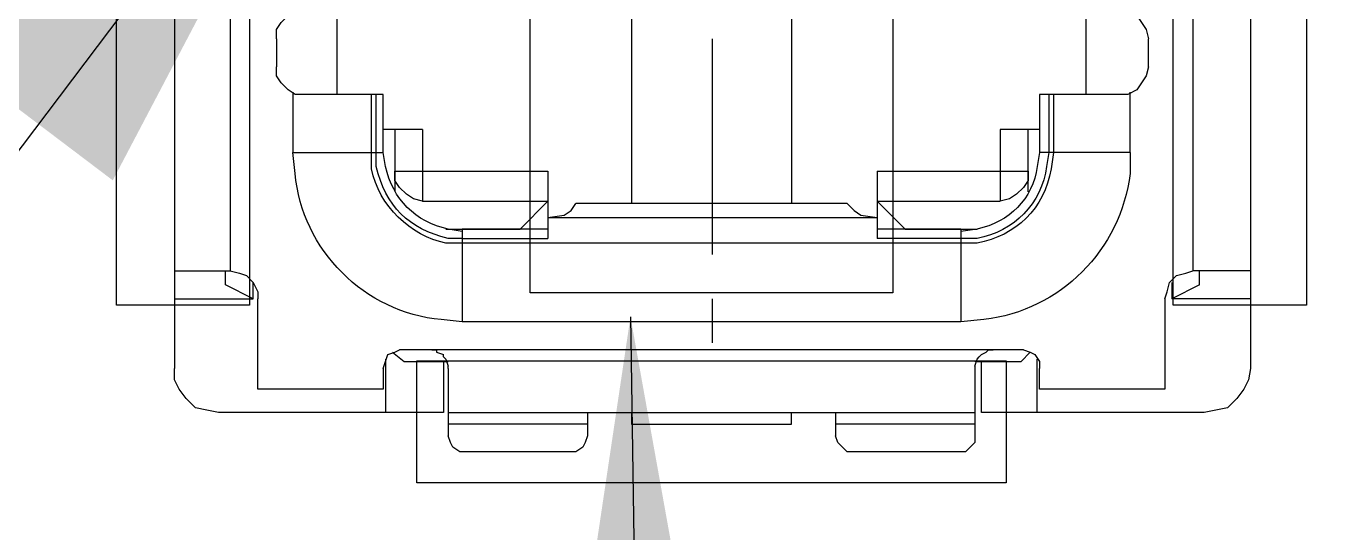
# Model space of a CAD drawing. Header units: millimetres. Extents: x -697 to -103, y -638 to -114.
# Drawn here: x -212.4 to -200.92, y -449.6 to -445.13 of the extents above; entities that cross this region are included whole.
import ezdxf

# ---------------------------------------------------------------- set-up
doc = ezdxf.new("R2010")
doc.units = ezdxf.units.MM
doc.layers.add('NW0322', color=7, linetype='Continuous')
doc.layers.add('標示線', color=3, linetype='Continuous', lineweight=0)
doc.styles.get("Standard").update_dxf_attribs({"font": ''})
doc.styles.get('Standard').set_extended_font_data('SimSun')
doc.dimstyles.new('ISO-25', dxfattribs={"dimtxt": 2.5, "dimasz": 2.5, "dimexe": 1.25, "dimexo": 0.625, "dimtad": 1, "dimtxsty": 'Standard', "dimcen": 2.5, "dimadec": 0, "dimazin": 0, "dimtfac": 1, "dimtmove": 0, "dimatfit": 3, "dimfxl": 1, "dimarcsym": 0})

# ---------------------------------------------------------------- blocks, each defined once
blk = doc.blocks.new('NW0322-A')
at = {"layer": 'NW0322', "color": 2}
for p, q in [((1767.8246, 2179.2704), (1767.8246, 2180.2134)), ((1768.4646, 2180.2134), (1768.4646, 2179.2704)), ((1767.0946, 2179.2484), (1767.0946, 2179.9984)), ((1767.3296, 2179.9984), (1767.3296, 2179.2484)), ((1768.9596, 2179.2484), (1768.9596, 2179.9984)), ((1769.1946, 2179.9984), (1769.1946, 2179.2484)), ((1768.4646, 2179.2704), (1767.8246, 2179.2704)), ((1767.3296, 2179.2484), (1767.0946, 2179.2484)), ((1769.1946, 2179.2484), (1768.9596, 2179.2484)), ((1767.6246, 2179.1504), (1768.6646, 2179.1504)), ((1767.6246, 2178.9354), (1767.6246, 2179.1504)), ((1768.6646, 2179.1504), (1768.6646, 2178.9354)), ((1768.6646, 2178.9354), (1767.6246, 2178.9354))]:
    blk.add_line(p, q, dxfattribs=at)
at = {"layer": 'NW0322'}
for points in [[(1767.8561, 2179.4032), (1767.8848, 2179.4073), (1767.897, 2179.4155), (1767.9052, 2179.4278)], [(1768.3841, 2179.4278), (1768.3963, 2179.4155), (1768.4086, 2179.4073), (1768.4373, 2179.4032)]]:
    blk.add_lwpolyline(points, dxfattribs=at)
for points in [[(1767.1972, 2189.9776), (1767.1972, 2189.9776), (1767.1972, 2179.1372), (1767.1972, 2179.1372)], [(1769.0962, 2189.9776), (1769.0962, 2189.9776), (1769.0962, 2179.1372), (1769.0962, 2179.1372)], [(1768.2858, 2180.1685), (1768.2858, 2180.1685), (1768.2858, 2179.4278), (1768.2858, 2179.4278)], [(1768.0034, 2180.0908), (1768.0034, 2180.0908), (1768.0034, 2179.4278), (1768.0034, 2179.4278)], [(1767.2954, 2179.968), (1767.2954, 2179.968), (1767.2954, 2179.3091), (1767.2954, 2179.3091)], [(1768.9939, 2179.968), (1768.9939, 2179.968), (1768.9939, 2179.3091), (1768.9939, 2179.3091)], [(1767.4837, 2179.7715), (1767.4837, 2179.7715), (1767.4837, 2179.6201), (1767.4837, 2179.6201)], [(1768.8056, 2179.7715), (1768.8056, 2179.7715), (1768.8056, 2179.6201), (1768.8056, 2179.6201)], [(1767.3773, 2179.7183), (1767.3773, 2179.7183), (1767.3773, 2179.6692), (1767.3773, 2179.6692)], [(1768.1467, 2179.3377), (1768.1467, 2179.3377), (1768.1467, 2179.7183), (1768.1467, 2179.7183)], [(1768.9161, 2179.6692), (1768.9161, 2179.6692), (1768.9161, 2179.7183), (1768.9161, 2179.7183)], [(1767.4059, 2179.6242), (1767.4059, 2179.6242), (1767.4059, 2179.5178), (1767.4059, 2179.5178)], [(1767.5655, 2179.6201), (1767.5655, 2179.6201), (1767.4264, 2179.6201), (1767.4264, 2179.6201)], [(1767.5451, 2179.5178), (1767.5451, 2179.5178), (1767.5451, 2179.6201), (1767.5451, 2179.6201)], [(1767.5533, 2179.5178), (1767.5533, 2179.5178), (1767.5533, 2179.6201), (1767.5533, 2179.6201)], [(1767.5655, 2179.5178), (1767.5655, 2179.5178), (1767.5655, 2179.6201), (1767.5655, 2179.6201)], [(1768.867, 2179.6201), (1768.867, 2179.6201), (1768.7238, 2179.6201), (1768.7238, 2179.6201)], [(1768.7238, 2179.6201), (1768.7238, 2179.6201), (1768.7238, 2179.5178), (1768.7238, 2179.5178)], [(1768.7401, 2179.6201), (1768.7401, 2179.6201), (1768.7401, 2179.5178), (1768.7401, 2179.5178)], [(1768.7483, 2179.6201), (1768.7483, 2179.6201), (1768.7483, 2179.5178), (1768.7483, 2179.5178)], [(1768.8834, 2179.5178), (1768.8834, 2179.5178), (1768.8834, 2179.6242), (1768.8834, 2179.6242)], [(1767.6351, 2179.5587), (1767.6351, 2179.5587), (1767.5655, 2179.5587), (1767.5655, 2179.5587)], [(1767.586, 2179.5587), (1767.586, 2179.5587), (1767.586, 2179.4482), (1767.586, 2179.4482)], [(1767.6351, 2179.5587), (1767.6351, 2179.5587), (1767.6351, 2179.4318), (1767.6351, 2179.4318)], [(1768.7238, 2179.5587), (1768.7238, 2179.5587), (1768.6542, 2179.5587), (1768.6542, 2179.5587)], [(1768.6542, 2179.5587), (1768.6542, 2179.5587), (1768.6542, 2179.4318), (1768.6542, 2179.4318)], [(1768.7033, 2179.4482), (1768.7033, 2179.4482), (1768.7033, 2179.5587), (1768.7033, 2179.5587)], [(1767.4059, 2179.5178), (1767.4059, 2179.5178), (1767.5655, 2179.5178), (1767.5655, 2179.5178)], [(1768.8834, 2179.5178), (1768.8834, 2179.5178), (1768.7238, 2179.5178), (1768.7238, 2179.5178)], [(1767.586, 2179.4851), (1767.586, 2179.4851), (1767.8561, 2179.4851), (1767.8561, 2179.4851)], [(1767.8561, 2179.4851), (1767.8561, 2179.4851), (1767.8561, 2179.3664), (1767.8561, 2179.3664)], [(1768.4373, 2179.4851), (1768.4373, 2179.4851), (1768.7033, 2179.4851), (1768.7033, 2179.4851)], [(1768.4373, 2179.4851), (1768.4373, 2179.4851), (1768.4373, 2179.3664), (1768.4373, 2179.3664)], [(1767.6351, 2179.4318), (1767.6351, 2179.4318), (1767.8561, 2179.4318), (1767.8561, 2179.4318)], [(1767.8561, 2179.4318), (1767.8561, 2179.4318), (1767.807, 2179.3827), (1767.807, 2179.3827)], [(1768.3841, 2179.4278), (1768.3841, 2179.4278), (1767.9052, 2179.4278), (1767.9052, 2179.4278)], [(1768.4373, 2179.4318), (1768.4373, 2179.4318), (1768.4864, 2179.3827), (1768.4864, 2179.3827)], [(1768.4373, 2179.4318), (1768.4373, 2179.4318), (1768.6542, 2179.4318), (1768.6542, 2179.4318)], [(1767.8561, 2179.4032), (1767.8561, 2179.4032), (1768.4373, 2179.4032), (1768.4373, 2179.4032)], [(1767.676, 2179.3827), (1767.676, 2179.3827), (1767.807, 2179.3827), (1767.807, 2179.3827)], [(1767.8561, 2179.3827), (1767.8561, 2179.3827), (1767.7047, 2179.3827), (1767.7047, 2179.3827)], [(1767.7047, 2179.3827), (1767.7047, 2179.3827), (1767.7047, 2179.219), (1767.7047, 2179.219)], [(1768.5846, 2179.3827), (1768.5846, 2179.3827), (1768.4373, 2179.3827), (1768.4373, 2179.3827)], [(1768.4864, 2179.3827), (1768.4864, 2179.3827), (1768.6133, 2179.3827), (1768.6133, 2179.3827)], [(1768.5846, 2179.3827), (1768.5846, 2179.3827), (1768.5846, 2179.219), (1768.5846, 2179.219)], [(1767.7047, 2179.3664), (1767.7047, 2179.3664), (1767.8561, 2179.3664), (1767.8561, 2179.3664)], [(1768.5846, 2179.3582), (1768.5846, 2179.3582), (1767.7047, 2179.3582), (1767.7047, 2179.3582)], [(1768.5846, 2179.3664), (1768.5846, 2179.3664), (1768.4373, 2179.3664), (1768.4373, 2179.3664)], [(1767.1972, 2179.3091), (1767.1972, 2179.3091), (1767.2954, 2179.3091), (1767.2954, 2179.3091)], [(1767.2872, 2179.2845), (1767.2872, 2179.2845), (1767.2872, 2179.3091), (1767.2872, 2179.3091)], [(1769.0962, 2179.3091), (1769.0962, 2179.3091), (1768.9939, 2179.3091), (1768.9939, 2179.3091)], [(1769.0061, 2179.2845), (1769.0061, 2179.2845), (1769.0061, 2179.3091), (1769.0061, 2179.3091)], [(1767.3363, 2179.26), (1767.3363, 2179.26), (1767.2872, 2179.2845), (1767.2872, 2179.2845)], [(1767.3363, 2179.26), (1767.3363, 2179.26), (1767.3363, 2179.2886), (1767.3363, 2179.2886)], [(1768.957, 2179.2886), (1768.957, 2179.2886), (1768.957, 2179.26), (1768.957, 2179.26)], [(1769.0061, 2179.2845), (1769.0061, 2179.2845), (1768.957, 2179.26), (1768.957, 2179.26)], [(1767.1972, 2179.26), (1767.1972, 2179.26), (1767.3363, 2179.26), (1767.3363, 2179.26)], [(1767.3445, 2179.1003), (1767.3445, 2179.1003), (1767.3445, 2179.26), (1767.3445, 2179.26)], [(1768.1467, 2179.1822), (1768.1467, 2179.1822), (1768.1467, 2179.26), (1768.1467, 2179.26)], [(1768.9448, 2179.26), (1768.9448, 2179.26), (1768.9448, 2179.1003), (1768.9448, 2179.1003)], [(1769.0962, 2179.26), (1769.0962, 2179.26), (1768.957, 2179.26), (1768.957, 2179.26)], [(1768.5846, 2179.219), (1768.5846, 2179.219), (1767.7047, 2179.219), (1767.7047, 2179.219)], [(1768.6951, 2179.1699), (1768.6951, 2179.1699), (1767.5942, 2179.1699), (1767.5942, 2179.1699)], [(1767.6515, 2179.1699), (1767.6515, 2179.1699), (1767.6597, 2179.1699), (1767.6597, 2179.1699)], [(1767.6597, 2179.1699), (1767.6597, 2179.1699), (1767.6597, 2179.1658), (1767.6597, 2179.1658)], [(1768.6296, 2179.1658), (1768.6296, 2179.1658), (1768.6337, 2179.1699), (1768.6337, 2179.1699)], [(1768.6337, 2179.1699), (1768.6337, 2179.1699), (1768.6419, 2179.1699), (1768.6419, 2179.1699)], [(1767.5696, 2179.1535), (1767.5696, 2179.1535), (1767.5696, 2179.0594), (1767.5696, 2179.0594)], [(1767.5819, 2179.1658), (1767.5819, 2179.1658), (1767.6024, 2179.1495), (1767.6024, 2179.1495)], [(1767.6024, 2179.1495), (1767.6024, 2179.1495), (1767.6801, 2179.1495), (1767.6801, 2179.1495)], [(1767.6597, 2179.1658), (1767.6597, 2179.1658), (1767.6719, 2179.1617), (1767.6719, 2179.1617)], [(1767.6719, 2179.1576), (1767.6719, 2179.1576), (1767.6719, 2179.1617), (1767.6719, 2179.1617)], [(1767.6719, 2179.1576), (1767.6719, 2179.1576), (1767.676, 2179.1535), (1767.676, 2179.1535)], [(1767.6719, 2179.1495), (1767.6719, 2179.1495), (1767.6719, 2179.0594), (1767.6719, 2179.0594)], [(1767.676, 2179.1535), (1767.676, 2179.1535), (1767.6801, 2179.1413), (1767.6801, 2179.1413)], [(1767.6801, 2179.1495), (1767.6801, 2179.1495), (1767.676, 2179.1495), (1767.676, 2179.1495)], [(1768.6092, 2179.1413), (1768.6092, 2179.1413), (1768.6133, 2179.1535), (1768.6133, 2179.1535)], [(1768.6133, 2179.1495), (1768.6133, 2179.1495), (1768.6092, 2179.1495), (1768.6092, 2179.1495)], [(1768.6133, 2179.1535), (1768.6133, 2179.1535), (1768.6173, 2179.1576), (1768.6173, 2179.1576)], [(1768.6133, 2179.1495), (1768.6133, 2179.1495), (1768.691, 2179.1495), (1768.691, 2179.1495)], [(1768.6214, 2179.1617), (1768.6214, 2179.1617), (1768.6173, 2179.1576), (1768.6173, 2179.1576)], [(1768.6214, 2179.1617), (1768.6214, 2179.1617), (1768.6296, 2179.1658), (1768.6296, 2179.1658)], [(1768.6214, 2179.0594), (1768.6214, 2179.0594), (1768.6214, 2179.1495), (1768.6214, 2179.1495)], [(1768.691, 2179.1495), (1768.691, 2179.1495), (1768.7074, 2179.1658), (1768.7074, 2179.1658)], [(1768.7197, 2179.0594), (1768.7197, 2179.0594), (1768.7197, 2179.1535), (1768.7197, 2179.1535)], [(1767.5655, 2179.1372), (1767.5655, 2179.1372), (1767.5655, 2179.1003), (1767.5655, 2179.1003)], [(1767.6801, 2179.1372), (1767.6801, 2179.1372), (1767.6801, 2179.1413), (1767.6801, 2179.1413)], [(1767.6801, 2179.1372), (1767.6801, 2179.1372), (1767.6801, 2179.0185), (1767.6801, 2179.0185)], [(1768.6092, 2179.1413), (1768.6092, 2179.1413), (1768.6092, 2179.1372), (1768.6092, 2179.1372)], [(1768.6092, 2179.1372), (1768.6092, 2179.1372), (1768.6092, 2179.0185), (1768.6092, 2179.0185)], [(1768.7238, 2179.1003), (1768.7238, 2179.1003), (1768.7238, 2179.1372), (1768.7238, 2179.1372)], [(1767.5655, 2179.1003), (1767.5655, 2179.1003), (1767.3445, 2179.1003), (1767.3445, 2179.1003)], [(1768.9448, 2179.1003), (1768.9448, 2179.1003), (1768.7238, 2179.1003), (1768.7238, 2179.1003)], [(1767.6719, 2179.0594), (1767.6719, 2179.0594), (1767.275, 2179.0594), (1767.275, 2179.0594)], [(1767.6801, 2179.0594), (1767.6801, 2179.0594), (1768.6092, 2179.0594), (1768.6092, 2179.0594)], [(1767.9257, 2179.0594), (1767.9257, 2179.0594), (1767.9257, 2179.0185), (1767.9257, 2179.0185)], [(1768.0034, 2179.0594), (1768.0034, 2179.0594), (1768.0034, 2179.039), (1768.0034, 2179.039)], [(1768.2858, 2179.039), (1768.2858, 2179.039), (1768.2858, 2179.0594), (1768.2858, 2179.0594)], [(1768.3636, 2179.0594), (1768.3636, 2179.0594), (1768.3636, 2179.0185), (1768.3636, 2179.0185)], [(1769.0143, 2179.0594), (1769.0143, 2179.0594), (1768.6214, 2179.0594), (1768.6214, 2179.0594)], [(1767.9257, 2179.039), (1767.9257, 2179.039), (1767.6801, 2179.039), (1767.6801, 2179.039)], [(1768.0034, 2179.039), (1768.0034, 2179.039), (1768.2858, 2179.039), (1768.2858, 2179.039)], [(1768.6092, 2179.039), (1768.6092, 2179.039), (1768.3636, 2179.039), (1768.3636, 2179.039)], [(1767.897, 2178.9898), (1767.897, 2178.9898), (1767.7088, 2178.9898), (1767.7088, 2178.9898)], [(1768.5805, 2178.9898), (1768.5805, 2178.9898), (1768.3963, 2178.9898), (1768.3963, 2178.9898)]]:
    blk.add_open_spline(points, degree=3, dxfattribs=at)
for points, knots in [([(1767.3773, 2179.7183), (1767.3773, 2179.7183), (1767.3773, 2179.7347), (1767.3773, 2179.7347), (1767.3773, 2179.7347), (1767.3855, 2179.747), (1767.3855, 2179.747), (1767.3855, 2179.747), (1767.3977, 2179.7593), (1767.3977, 2179.7593), (1767.3977, 2179.7593), (1767.41, 2179.7674), (1767.41, 2179.7674), (1767.41, 2179.7674), (1767.4264, 2179.7674), (1767.4264, 2179.7674)], [0, 0, 0, 0, 1, 1, 1, 2, 2, 2, 3, 3, 3, 4, 4, 4, 5, 5, 5, 5]), ([(1768.867, 2179.7674), (1768.867, 2179.7674), (1768.8793, 2179.7674), (1768.8793, 2179.7674), (1768.8793, 2179.7674), (1768.8956, 2179.7593), (1768.8956, 2179.7593), (1768.8956, 2179.7593), (1768.9038, 2179.747), (1768.9038, 2179.747), (1768.9038, 2179.747), (1768.912, 2179.7347), (1768.912, 2179.7347), (1768.912, 2179.7347), (1768.9161, 2179.7183), (1768.9161, 2179.7183)], [0, 0, 0, 0, 1, 1, 1, 2, 2, 2, 3, 3, 3, 4, 4, 4, 5, 5, 5, 5]), ([(1767.4264, 2179.6201), (1767.4264, 2179.6201), (1767.41, 2179.6201), (1767.41, 2179.6201), (1767.41, 2179.6201), (1767.3977, 2179.6283), (1767.3977, 2179.6283), (1767.3977, 2179.6283), (1767.3855, 2179.6406), (1767.3855, 2179.6406), (1767.3855, 2179.6406), (1767.3773, 2179.6529), (1767.3773, 2179.6529), (1767.3773, 2179.6529), (1767.3773, 2179.6692), (1767.3773, 2179.6692)], [0, 0, 0, 0, 1, 1, 1, 2, 2, 2, 3, 3, 3, 4, 4, 4, 5, 5, 5, 5]), ([(1768.9161, 2179.6692), (1768.9161, 2179.6692), (1768.912, 2179.6529), (1768.912, 2179.6529), (1768.912, 2179.6529), (1768.9038, 2179.6406), (1768.9038, 2179.6406), (1768.9038, 2179.6406), (1768.8956, 2179.6283), (1768.8956, 2179.6283), (1768.8956, 2179.6283), (1768.8793, 2179.6201), (1768.8793, 2179.6201), (1768.8793, 2179.6201), (1768.867, 2179.6201), (1768.867, 2179.6201)], [0, 0, 0, 0, 1, 1, 1, 2, 2, 2, 3, 3, 3, 4, 4, 4, 5, 5, 5, 5]), ([(1767.7047, 2179.219), (1767.7047, 2179.219), (1767.6679, 2179.2231), (1767.6679, 2179.2231), (1767.5328, 2179.2354), (1767.4223, 2179.3459), (1767.41, 2179.481), (1767.41, 2179.481), (1767.4059, 2179.5178), (1767.4059, 2179.5178)], [0, 0, 0, 0, 1, 1, 1, 2, 2, 2, 3, 3, 3, 3]), ([(1767.7047, 2179.3582), (1767.7047, 2179.3582), (1767.676, 2179.3582), (1767.676, 2179.3582), (1767.6146, 2179.3705), (1767.5574, 2179.4237), (1767.5451, 2179.4891), (1767.5451, 2179.4891), (1767.5451, 2179.5178), (1767.5451, 2179.5178)], [0, 0, 0, 0, 1, 1, 1, 2, 2, 2, 3, 3, 3, 3]), ([(1767.7047, 2179.3664), (1767.7047, 2179.3664), (1767.6801, 2179.3664), (1767.6801, 2179.3664), (1767.6106, 2179.3827), (1767.5696, 2179.4237), (1767.5533, 2179.4932), (1767.5533, 2179.4932), (1767.5533, 2179.5178), (1767.5533, 2179.5178)], [0, 0, 0, 0, 1, 1, 1, 2, 2, 2, 3, 3, 3, 3]), ([(1767.7047, 2179.3786), (1767.7047, 2179.3786), (1767.6801, 2179.3827), (1767.6801, 2179.3827), (1767.6228, 2179.395), (1767.5819, 2179.4359), (1767.5696, 2179.4932), (1767.5696, 2179.4932), (1767.5655, 2179.5178), (1767.5655, 2179.5178)], [0, 0, 0, 0, 1, 1, 1, 2, 2, 2, 3, 3, 3, 3]), ([(1768.8834, 2179.5178), (1768.8834, 2179.5178), (1768.8834, 2179.481), (1768.8834, 2179.481), (1768.867, 2179.3459), (1768.7606, 2179.2395), (1768.6255, 2179.2231), (1768.6255, 2179.2231), (1768.5846, 2179.219), (1768.5846, 2179.219)], [0, 0, 0, 0, 1, 1, 1, 2, 2, 2, 3, 3, 3, 3]), ([(1768.7483, 2179.5178), (1768.7483, 2179.5178), (1768.7442, 2179.4891), (1768.7442, 2179.4891), (1768.7319, 2179.4196), (1768.6828, 2179.3705), (1768.6133, 2179.3582), (1768.6133, 2179.3582), (1768.5846, 2179.3582), (1768.5846, 2179.3582)], [0, 0, 0, 0, 1, 1, 1, 2, 2, 2, 3, 3, 3, 3]), ([(1768.7401, 2179.5178), (1768.7401, 2179.5178), (1768.736, 2179.4932), (1768.736, 2179.4932), (1768.7278, 2179.4278), (1768.6787, 2179.3786), (1768.6133, 2179.3664), (1768.6133, 2179.3664), (1768.5846, 2179.3664), (1768.5846, 2179.3664)], [0, 0, 0, 0, 1, 1, 1, 2, 2, 2, 3, 3, 3, 3]), ([(1768.7238, 2179.5178), (1768.7238, 2179.5178), (1768.7197, 2179.4932), (1768.7197, 2179.4932), (1768.7115, 2179.4359), (1768.6705, 2179.395), (1768.6133, 2179.3827), (1768.6133, 2179.3827), (1768.5846, 2179.3786), (1768.5846, 2179.3786)], [0, 0, 0, 0, 1, 1, 1, 2, 2, 2, 3, 3, 3, 3]), ([(1767.6351, 2179.4318), (1767.6351, 2179.4318), (1767.6187, 2179.4359), (1767.6187, 2179.4359), (1767.6187, 2179.4359), (1767.6065, 2179.4441), (1767.6065, 2179.4441), (1767.6065, 2179.4441), (1767.5942, 2179.4564), (1767.5942, 2179.4564), (1767.5942, 2179.4564), (1767.586, 2179.4687), (1767.586, 2179.4687), (1767.586, 2179.4687), (1767.586, 2179.4851), (1767.586, 2179.4851)], [0, 0, 0, 0, 1, 1, 1, 2, 2, 2, 3, 3, 3, 4, 4, 4, 5, 5, 5, 5]), ([(1768.7033, 2179.4851), (1768.7033, 2179.4851), (1768.7033, 2179.4687), (1768.7033, 2179.4687), (1768.7033, 2179.4687), (1768.6951, 2179.4564), (1768.6951, 2179.4564), (1768.6951, 2179.4564), (1768.6828, 2179.4441), (1768.6828, 2179.4441), (1768.6828, 2179.4441), (1768.6705, 2179.4359), (1768.6705, 2179.4359), (1768.6705, 2179.4359), (1768.6542, 2179.4318), (1768.6542, 2179.4318)], [0, 0, 0, 0, 1, 1, 1, 2, 2, 2, 3, 3, 3, 4, 4, 4, 5, 5, 5, 5]), ([(1767.2954, 2179.3091), (1767.2954, 2179.3091), (1767.3118, 2179.305), (1767.3118, 2179.305), (1767.3118, 2179.305), (1767.3241, 2179.3009), (1767.3241, 2179.3009), (1767.3241, 2179.3009), (1767.3363, 2179.2886), (1767.3363, 2179.2886), (1767.3363, 2179.2886), (1767.3445, 2179.2722), (1767.3445, 2179.2722), (1767.3445, 2179.2722), (1767.3445, 2179.26), (1767.3445, 2179.26)], [0, 0, 0, 0, 1, 1, 1, 2, 2, 2, 3, 3, 3, 4, 4, 4, 5, 5, 5, 5]), ([(1768.9448, 2179.26), (1768.9448, 2179.26), (1768.9488, 2179.2722), (1768.9488, 2179.2722), (1768.9488, 2179.2722), (1768.9529, 2179.2886), (1768.9529, 2179.2886), (1768.9529, 2179.2886), (1768.9652, 2179.3009), (1768.9652, 2179.3009), (1768.9652, 2179.3009), (1768.9816, 2179.305), (1768.9816, 2179.305), (1768.9816, 2179.305), (1768.9939, 2179.3091), (1768.9939, 2179.3091)], [0, 0, 0, 0, 1, 1, 1, 2, 2, 2, 3, 3, 3, 4, 4, 4, 5, 5, 5, 5]), ([(1767.5655, 2179.1372), (1767.5655, 2179.1372), (1767.5696, 2179.1495), (1767.5696, 2179.1495), (1767.5696, 2179.1495), (1767.5737, 2179.1617), (1767.5737, 2179.1617), (1767.5737, 2179.1617), (1767.586, 2179.1658), (1767.586, 2179.1658), (1767.586, 2179.1658), (1767.5942, 2179.1699), (1767.5942, 2179.1699)], [0, 0, 0, 0, 1, 1, 1, 2, 2, 2, 3, 3, 3, 4, 4, 4, 4]), ([(1768.6951, 2179.1699), (1768.6951, 2179.1699), (1768.7074, 2179.1658), (1768.7074, 2179.1658), (1768.7074, 2179.1658), (1768.7156, 2179.1617), (1768.7156, 2179.1617), (1768.7156, 2179.1617), (1768.7238, 2179.1495), (1768.7238, 2179.1495), (1768.7238, 2179.1495), (1768.7238, 2179.1372), (1768.7238, 2179.1372)], [0, 0, 0, 0, 1, 1, 1, 2, 2, 2, 3, 3, 3, 4, 4, 4, 4]), ([(1767.275, 2179.0594), (1767.275, 2179.0594), (1767.2545, 2179.0635), (1767.2545, 2179.0635), (1767.2545, 2179.0635), (1767.234, 2179.0676), (1767.234, 2179.0676), (1767.234, 2179.0676), (1767.2177, 2179.084), (1767.2177, 2179.084), (1767.2177, 2179.084), (1767.2054, 2179.1003), (1767.2054, 2179.1003), (1767.2054, 2179.1003), (1767.1972, 2179.1167), (1767.1972, 2179.1167), (1767.1972, 2179.1167), (1767.1972, 2179.1372), (1767.1972, 2179.1372)], [0, 0, 0, 0, 1, 1, 1, 2, 2, 2, 3, 3, 3, 4, 4, 4, 5, 5, 5, 6, 6, 6, 6]), ([(1769.0962, 2179.1372), (1769.0962, 2179.1372), (1769.0921, 2179.1167), (1769.0921, 2179.1167), (1769.0921, 2179.1167), (1769.0839, 2179.1003), (1769.0839, 2179.1003), (1769.0839, 2179.1003), (1769.0716, 2179.084), (1769.0716, 2179.084), (1769.0716, 2179.084), (1769.0553, 2179.0676), (1769.0553, 2179.0676), (1769.0553, 2179.0676), (1769.0348, 2179.0635), (1769.0348, 2179.0635), (1769.0348, 2179.0635), (1769.0143, 2179.0594), (1769.0143, 2179.0594)], [0, 0, 0, 0, 1, 1, 1, 2, 2, 2, 3, 3, 3, 4, 4, 4, 5, 5, 5, 6, 6, 6, 6]), ([(1767.7088, 2178.9898), (1767.7088, 2178.9898), (1767.7006, 2178.9898), (1767.7006, 2178.9898), (1767.7006, 2178.9898), (1767.6883, 2178.998), (1767.6883, 2178.998), (1767.6883, 2178.998), (1767.6842, 2179.0062), (1767.6842, 2179.0062), (1767.6842, 2179.0062), (1767.6801, 2179.0185), (1767.6801, 2179.0185)], [0, 0, 0, 0, 1, 1, 1, 2, 2, 2, 3, 3, 3, 4, 4, 4, 4]), ([(1767.9257, 2179.0185), (1767.9257, 2179.0185), (1767.9216, 2179.0062), (1767.9216, 2179.0062), (1767.9216, 2179.0062), (1767.9175, 2178.998), (1767.9175, 2178.998), (1767.9175, 2178.998), (1767.9052, 2178.9898), (1767.9052, 2178.9898), (1767.9052, 2178.9898), (1767.897, 2178.9898), (1767.897, 2178.9898)], [0, 0, 0, 0, 1, 1, 1, 2, 2, 2, 3, 3, 3, 4, 4, 4, 4]), ([(1768.3963, 2178.9898), (1768.3963, 2178.9898), (1768.3841, 2178.9898), (1768.3841, 2178.9898), (1768.3841, 2178.9898), (1768.3759, 2178.998), (1768.3759, 2178.998), (1768.3759, 2178.998), (1768.3677, 2179.0062), (1768.3677, 2179.0062), (1768.3677, 2179.0062), (1768.3636, 2179.0185), (1768.3636, 2179.0185)], [0, 0, 0, 0, 1, 1, 1, 2, 2, 2, 3, 3, 3, 4, 4, 4, 4]), ([(1768.6092, 2179.0185), (1768.6092, 2179.0185), (1768.6092, 2179.0062), (1768.6092, 2179.0062), (1768.6092, 2179.0062), (1768.601, 2178.998), (1768.601, 2178.998), (1768.601, 2178.998), (1768.5928, 2178.9898), (1768.5928, 2178.9898), (1768.5928, 2178.9898), (1768.5805, 2178.9898), (1768.5805, 2178.9898)], [0, 0, 0, 0, 1, 1, 1, 2, 2, 2, 3, 3, 3, 4, 4, 4, 4])]:
    blk.add_open_spline(points, degree=3, knots=knots, dxfattribs=at)

msp = doc.modelspace()

# ---------------------------------------------------------------- block references
at = {"layer": 'NW0322', "xscale": 5, "yscale": 5, "zscale": 5}
msp.add_blockref('NW0322-A', (-9047.074, -11343.839), dxfattribs=at)

# ---------------------------------------------------------------- leaders
at = {"layer": '標示線', "color": 6, "annotation_type": 0, "has_hookline": 1}
for points, hookline_direction, text_width in [([(-209.273, -442.011), (-237.582, -479.459), (-242.582, -479.459)], 1, 12.667), ([(-202.911, -442.06), (-155.498, -477.479), (-150.498, -477.479)], 0, 12.833)]:
    msp.add_leader(points, dimstyle='ISO-25', override={"dimasz": 5}, dxfattribs=dict(at, hookline_direction=hookline_direction, text_width=text_width))
at = {"layer": '標示線', "color": 6, "annotation_type": 0, "has_hookline": 1, "hookline_direction": 1, "text_width": 18.833}
msp.add_leader([(-207.065, -447.699), (-206.288, -500.146), (-208.788, -500.146)], dimstyle='ISO-25', dxfattribs=at)

doc.saveas('drawing.dxf')
